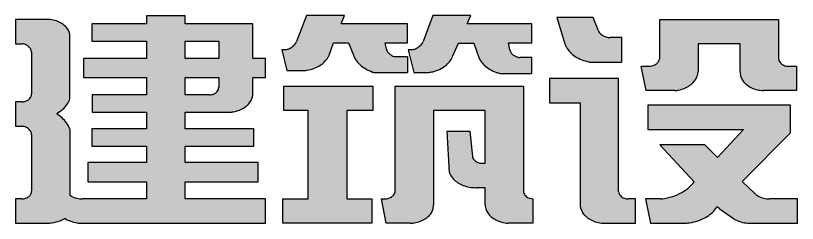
# Model space of a CAD drawing. Extents: x -55118 to 386282, y -631686 to -470886.
# Drawn here: x 66329 to 67565, y -579360 to -579032 of the extents above; entities that cross this region are included whole.
import ezdxf

# ---------------------------------------------------------------- set-up
doc = ezdxf.new("R2010")
doc.units = 0
doc.header["$LTSCALE"] = 1000
doc.header["$MEASUREMENT"] = 0
doc.layers.get('0').update_dxf_attribs({"linetype": 'CONTINUOUS'})
doc.layers.add('WALL', color=6, linetype='CONTINUOUS')
doc.layers.add('图框', color=4, linetype='CONTINUOUS')

# ---------------------------------------------------------------- blocks, each defined once
blk = doc.blocks.new('A1')
h = blk.add_hatch(color=0)
h.dxf.hatch_style = 1
edge = h.paths.add_edge_path()
edge.add_line((499907.9, 391799.8), (499804.7, 391799.8))
edge.add_line((499804.7, 391799.8), (499804.7, 391812.9))
edge.add_line((499804.7, 391812.9), (499746.3, 391812.9))
edge.add_line((499746.3, 391812.9), (499746.3, 391799.8))
edge.add_line((499746.3, 391799.8), (499663.1, 391799.8))
edge.add_line((499663.1, 391799.8), (499663.1, 391771.4))
edge.add_line((499663.1, 391771.4), (499746.3, 391771.4))
edge.add_line((499746.3, 391771.4), (499746.3, 391743.2))
edge.add_line((499746.3, 391743.2), (499650.3, 391743.2))
edge.add_line((499650.3, 391743.2), (499650.3, 391712))
edge.add_line((499650.3, 391712), (499746.3, 391712))
edge.add_line((499746.3, 391712), (499746.3, 391683.8))
edge.add_line((499746.3, 391683.8), (499663.3, 391683.8))
edge.add_line((499663.3, 391683.8), (499663.3, 391655.4))
edge.add_line((499663.3, 391655.4), (499746.3, 391655.4))
edge.add_line((499746.3, 391655.4), (499746.3, 391628.7))
edge.add_line((499746.3, 391628.7), (499663.1, 391628.7))
edge.add_line((499663.1, 391628.7), (499663.1, 391600.1))
edge.add_line((499663.1, 391600.1), (499746.3, 391600.1))
edge.add_line((499746.3, 391600.1), (499746.3, 391573.5))
edge.add_line((499746.3, 391573.5), (499656.7, 391573.5))
edge.add_line((499656.7, 391573.5), (499656.7, 391542.2))
edge.add_line((499656.7, 391542.2), (499746.3, 391542.2))
edge.add_line((499746.3, 391542.2), (499746.3, 391514.1))
edge.add_line((499746.3, 391514.1), (499648.9, 391514.1))
edge.add_spline(control_points=[(499648.9, 391514.1), (499647.5, 391514.1), (499646.2, 391514.2), (499641.7, 391514.7), (499638.7, 391515.4), (499634.4, 391517.1), (499633, 391517.8), (499631.7, 391518.5)], knot_values=[0.951371, 0.951371, 0.951371, 0.951371, 1.090703, 1.090703, 1.408925, 1.408925, 1.574417, 1.574417, 1.574417, 1.574417], degree=3, periodic=0)
edge.add_line((499631.7, 391518.5), (499629.7, 391519.8))
edge.add_line((499629.7, 391519.8), (499629.7, 391627.7))
edge.add_spline(control_points=[(499629.7, 391627.7), (499629, 391629.7), (499628.2, 391631.7), (499625.7, 391636.7), (499623.6, 391639.8), (499619, 391645.1), (499616.4, 391647.5), (499613.6, 391649.7)], knot_values=[3.391104, 3.391104, 3.391104, 3.391104, 3.526235, 3.526235, 3.74708, 3.74708, 3.945294, 3.945294, 3.945294, 3.945294], degree=3, periodic=0)
edge.add_line((499613.6, 391649.7), (499609.5, 391653))
edge.add_line((499609.5, 391653), (499613.7, 391656.1))
edge.add_spline(control_points=[(499613.7, 391656.1), (499615.6, 391657.4), (499617.3, 391658.9), (499621.4, 391662.9), (499623.6, 391665.6), (499627.2, 391671.3), (499628.6, 391674.2), (499629.5, 391677.4), (499629.6, 391677.6), (499629.6, 391677.7)], knot_values=[2.311832, 2.311832, 2.311832, 2.311832, 2.450793, 2.450793, 2.675986, 2.675986, 2.901179, 2.901179, 2.912092, 2.912092, 2.912092, 2.912092], degree=3, periodic=0)
edge.add_line((499629.6, 391677.7), (499629.6, 391776))
edge.add_spline(control_points=[(499629.6, 391776), (499629.6, 391778.2), (499629.5, 391779.9), (499629.3, 391783.6), (499628.8, 391786), (499626.8, 391790.6), (499625.3, 391792.8), (499621.7, 391796.9), (499619.6, 391798.7), (499614.6, 391802), (499611.9, 391803.3), (499606, 391805.4), (499602.8, 391806.2), (499597.8, 391806.8), (499596, 391806.9), (499594.2, 391806.9)], knot_values=[-0.099464, -0.099464, -0.099464, -0.099464, 0.07948, 0.07948, 0.34792, 0.34792, 0.61636, 0.61636, 0.884801, 0.884801, 1.153241, 1.153241, 1.421681, 1.421681, 1.570955, 1.570955, 1.570955, 1.570955], degree=3, periodic=0)
edge.add_line((499594.2, 391806.9), (499547, 391806.9))
edge.add_line((499547, 391806.9), (499547, 391767.2))
edge.add_line((499547, 391767.2), (499557.3, 391767.2))
edge.add_spline(control_points=[(499557.3, 391767.2), (499559.8, 391766.8), (499561.5, 391766.1), (499564.3, 391764.5), (499565.6, 391763.4), (499568.1, 391761), (499569.1, 391759.7), (499570.4, 391757.3), (499570.8, 391756.4), (499571.3, 391754.2)], knot_values=[3.386552, 3.386552, 3.386552, 3.386552, 3.627015, 3.627015, 3.904526, 3.904526, 4.182037, 4.182037, 4.349186, 4.349186, 4.349186, 4.349186], degree=3, periodic=0)
edge.add_line((499571.3, 391754.2), (499571.3, 391684.6))
edge.add_spline(control_points=[(499571.3, 391685.3), (499571.3, 391685.2), (499571.3, 391685), (499571.2, 391683.7), (499571, 391682.6), (499570.2, 391680.3), (499569.5, 391679.1), (499567.9, 391677), (499566.8, 391676), (499564.1, 391674.2), (499562.4, 391673.4), (499559.6, 391672.8), (499558.6, 391672.6), (499557.4, 391672.6)], knot_values=[-1.4875, -1.4875, -1.4875, -1.4875, -1.436354, -1.436354, -1.196219, -1.196219, -0.898229, -0.898229, -0.60024, -0.60024, -0.187336, -0.187336, 0.019116, 0.019116, 0.019116, 0.019116], degree=3, periodic=0)
edge.add_line((499557.4, 391672.6), (499546.9, 391672.6))
edge.add_line((499546.9, 391672.6), (499546.9, 391632.7))
edge.add_line((499546.9, 391632.7), (499557.2, 391632.7))
edge.add_spline(control_points=[(499557.2, 391632.7), (499559.5, 391632.3), (499561, 391631.8), (499563.7, 391630.6), (499564.9, 391629.8), (499567, 391628.1), (499568, 391627.1), (499569.6, 391624.9), (499570.2, 391623.7), (499571, 391621.6), (499571.2, 391620.8), (499571.3, 391619.4)], knot_values=[0.098321, 0.098321, 0.098321, 0.098321, 0.387888, 0.387888, 0.647728, 0.647728, 0.907568, 0.907568, 1.167408, 1.167408, 1.336231, 1.336231, 1.336231, 1.336231], degree=3, periodic=0)
edge.add_line((499571.3, 391619.4), (499571.3, 391526.7))
edge.add_spline(control_points=[(499571.3, 391526.7), (499571.2, 391525.3), (499571, 391524), (499569.9, 391521.4), (499569.1, 391520.2), (499567.2, 391518.1), (499566.1, 391517.1), (499563.1, 391515.4), (499561.3, 391514.8), (499558.4, 391514.3), (499557.5, 391514.2), (499556.4, 391514.2)], knot_values=[1.586368, 1.586368, 1.586368, 1.586368, 1.872585, 1.872585, 2.185501, 2.185501, 2.498416, 2.498416, 2.9093, 2.9093, 3.114742, 3.114742, 3.114742, 3.114742], degree=3, periodic=0)
edge.add_line((499556.4, 391514.2), (499547, 391514.2))
edge.add_line((499547, 391514.2), (499547, 391474.4))
edge.add_line((499547, 391474.4), (499594.9, 391474.4))
edge.add_spline(control_points=[(499594.9, 391474.4), (499597.3, 391474.5), (499599.8, 391474.8), (499606.4, 391476), (499610.5, 391477.1), (499616.3, 391479.4), (499618.2, 391480.2), (499619.9, 391481.1)], knot_values=[1.6576, 1.6576, 1.6576, 1.6576, 1.78893, 1.78893, 2.017153, 2.017153, 2.129372, 2.129372, 2.129372, 2.129372], degree=3, periodic=0)
edge.add_line((499619.9, 391481.1), (499621.7, 391482))
edge.add_line((499621.7, 391482), (499623.6, 391481))
edge.add_spline(control_points=[(499623.6, 391481), (499625.5, 391480), (499627.5, 391479), (499633.1, 391476.8), (499636.8, 391475.8), (499642.4, 391474.8), (499644.3, 391474.5), (499646.2, 391474.4)], knot_values=[0.97232, 0.97232, 0.97232, 0.97232, 1.112941, 1.112941, 1.348801, 1.348801, 1.463491, 1.463491, 1.463491, 1.463491], degree=3, periodic=0)
edge.add_line((499646.2, 391474.4), (499927, 391474.4))
edge.add_line((499927, 391474.4), (499927, 391514.1))
edge.add_line((499927, 391514.1), (499804.7, 391514.1))
edge.add_line((499804.7, 391514.1), (499804.7, 391542.2))
edge.add_line((499804.7, 391542.2), (499916, 391542.2))
edge.add_line((499916, 391542.2), (499916, 391573.5))
edge.add_line((499916, 391573.5), (499804.7, 391573.5))
edge.add_line((499804.7, 391573.5), (499804.7, 391600.1))
edge.add_line((499804.7, 391600.1), (499909.6, 391600.1))
edge.add_line((499909.6, 391600.1), (499909.6, 391628.7))
edge.add_line((499909.6, 391628.7), (499804.7, 391628.7))
edge.add_line((499804.7, 391628.7), (499804.7, 391655.4))
edge.add_line((499804.7, 391655.4), (499872.8, 391655.4))
edge.add_spline(control_points=[(499872.8, 391655.4), (499874.6, 391655.6), (499876.5, 391655.8), (499881.5, 391656.8), (499884.6, 391657.8), (499890.3, 391660.3), (499893, 391661.8), (499897.8, 391665.2), (499899.8, 391667.2), (499903.4, 391671.3), (499904.8, 391673.6), (499906.9, 391678.2), (499907.6, 391680.6), (499908, 391684.1), (499908.1, 391685.2), (499908.1, 391686.3)], knot_values=[-1.462334, -1.462334, -1.462334, -1.462334, -1.321738, -1.321738, -1.078276, -1.078276, -0.834814, -0.834814, -0.591353, -0.591353, -0.347891, -0.347891, -0.104429, -0.104429, 0.00471, 0.00471, 0.00471, 0.00471], degree=3, periodic=0)
edge.add_line((499908.1, 391686.3), (499908.1, 391712))
edge.add_line((499908.1, 391712), (499927.1, 391712))
edge.add_line((499927.1, 391712), (499927.1, 391743.2))
edge.add_line((499927.1, 391743.2), (499907.9, 391743.2))
edge.add_line((499907.9, 391743.2), (499907.9, 391799.8))
h.paths.add_polyline_path([(499804.7, 391771.4), (499856, 391771.4), (499856, 391743.2), (499804.7, 391743.2)], flags=16)
edge = h.paths.add_edge_path(flags=16)
edge.add_line((499804.7, 391712), (499856, 391712))
edge.add_line((499856, 391712), (499856, 391696.4))
edge.add_spline(control_points=[(499856, 391696.4), (499856, 391695.1), (499855.8, 391693.9), (499854.9, 391691.5), (499854.2, 391690.3), (499852.5, 391688.2), (499851.5, 391687.3), (499848.8, 391685.4), (499847, 391684.7), (499844.2, 391684), (499843.3, 391683.9), (499842, 391683.8)], knot_values=[1.651, 1.651, 1.651, 1.651, 1.918465, 1.918465, 2.217067, 2.217067, 2.515668, 2.515668, 2.928565, 2.928565, 3.135013, 3.135013, 3.135013, 3.135013], degree=3, periodic=0)
edge.add_line((499842, 391683.8), (499804.7, 391683.8))
edge.add_line((499804.7, 391683.8), (499804.7, 391712))
at = {"layer": 'WALL', "color": 0}
for p, q in [((499594.2, 391806.9), (499547, 391806.9)), ((499547, 391806.9), (499547, 391767.2)), ((499804.7, 391812.9), (499746.3, 391812.9)), ((499746.3, 391812.9), (499746.3, 391799.8)), ((499804.7, 391799.8), (499804.7, 391812.9)), ((499746.3, 391799.8), (499663.1, 391799.8)), ((499663.1, 391799.8), (499663.1, 391771.4)), ((499907.9, 391799.8), (499804.7, 391799.8)), ((499907.9, 391743.2), (499907.9, 391799.8)), ((499629.6, 391677.7), (499629.6, 391776)), ((499663.1, 391771.4), (499746.3, 391771.4)), ((499746.3, 391771.4), (499746.3, 391743.2)), ((499804.7, 391771.4), (499856, 391771.4)), ((499804.7, 391743.2), (499804.7, 391771.4)), ((499856, 391771.4), (499856, 391743.2)), ((499547, 391767.2), (499557.3, 391767.2)), ((499571.3, 391754.2), (499571.3, 391685.3)), ((499746.3, 391743.2), (499650.3, 391743.2)), ((499650.3, 391743.2), (499650.3, 391712)), ((499856, 391743.2), (499804.7, 391743.2)), ((499927.1, 391743.2), (499907.9, 391743.2)), ((499927.1, 391712), (499927.1, 391743.2)), ((499650.3, 391712), (499746.3, 391712)), ((499746.3, 391712), (499746.3, 391683.8)), ((499804.7, 391683.8), (499804.7, 391712)), ((499804.7, 391712), (499856, 391712)), ((499856, 391712), (499856, 391696.4)), ((499908.1, 391686.3), (499908.1, 391712)), ((499908.1, 391712), (499927.1, 391712)), ((499746.3, 391683.8), (499663.3, 391683.8)), ((499663.3, 391683.8), (499663.3, 391655.4)), ((499842, 391683.8), (499804.7, 391683.8)), ((499557.4, 391672.6), (499546.9, 391672.6)), ((499546.9, 391672.6), (499546.9, 391632.7)), ((499613.7, 391656.1), (499609.5, 391653)), ((499613.6, 391649.7), (499609.5, 391653)), ((499663.3, 391655.4), (499746.3, 391655.4)), ((499746.3, 391655.4), (499746.3, 391628.7)), ((499804.7, 391628.7), (499804.7, 391655.4)), ((499804.7, 391655.4), (499872.8, 391655.4)), ((499546.9, 391632.7), (499557.2, 391632.7)), ((499629.7, 391519.8), (499629.7, 391627.7)), ((499746.3, 391628.7), (499663.1, 391628.7)), ((499663.1, 391628.7), (499663.1, 391600.1)), ((499909.6, 391628.7), (499804.7, 391628.7)), ((499909.6, 391600.1), (499909.6, 391628.7)), ((499571.3, 391619.4), (499571.3, 391526.7)), ((499663.1, 391600.1), (499746.3, 391600.1)), ((499746.3, 391600.1), (499746.3, 391573.5)), ((499804.7, 391573.5), (499804.7, 391600.1)), ((499804.7, 391600.1), (499909.6, 391600.1)), ((499746.3, 391573.5), (499656.7, 391573.5)), ((499656.7, 391573.5), (499656.7, 391542.2)), ((499916, 391573.5), (499804.7, 391573.5)), ((499916, 391542.2), (499916, 391573.5)), ((499656.7, 391542.2), (499746.3, 391542.2)), ((499746.3, 391542.2), (499746.3, 391514.1)), ((499804.7, 391514.1), (499804.7, 391542.2)), ((499804.7, 391542.2), (499916, 391542.2)), ((499631.7, 391518.5), (499629.7, 391519.8)), ((499556.4, 391514.2), (499547, 391514.2)), ((499547, 391514.2), (499547, 391474.4)), ((499746.3, 391514.1), (499648.9, 391514.1)), ((499927, 391514.1), (499804.7, 391514.1)), ((499927, 391474.4), (499927, 391514.1)), ((499547, 391474.4), (499594.9, 391474.4)), ((499619.9, 391481.1), (499621.7, 391482)), ((499623.6, 391481), (499621.7, 391482)), ((499646.2, 391474.4), (499927, 391474.4))]:
    blk.add_line(p, q, dxfattribs=at)
for points, knots in [([(499629.6, 391776), (499629.6, 391778.2), (499629.5, 391779.9), (499629.3, 391783.6), (499628.8, 391786), (499626.8, 391790.6), (499625.3, 391792.8), (499621.7, 391796.9), (499619.6, 391798.7), (499614.6, 391802), (499611.9, 391803.3), (499606, 391805.4), (499602.8, 391806.2), (499597.8, 391806.8), (499596, 391806.9), (499594.2, 391806.9)], [-0.099464, -0.099464, -0.099464, -0.099464, 0.07948, 0.07948, 0.34792, 0.34792, 0.61636, 0.61636, 0.884801, 0.884801, 1.153241, 1.153241, 1.421681, 1.421681, 1.570955, 1.570955, 1.570955, 1.570955]), ([(499571.3, 391754.2), (499570.8, 391756.4), (499570.4, 391757.3), (499569.1, 391759.7), (499568.1, 391761), (499565.6, 391763.4), (499564.3, 391764.5), (499561.5, 391766.1), (499559.8, 391766.8), (499557.3, 391767.2)], [3.3865517, 3.3865517, 3.3865517, 3.3865517, 3.5537011, 3.5537011, 3.831212, 3.831212, 4.1087229, 4.1087229, 4.3491863, 4.3491863, 4.3491863, 4.3491863]), ([(499842, 391683.8), (499843.3, 391683.9), (499844.2, 391684), (499847, 391684.7), (499848.8, 391685.4), (499851.5, 391687.3), (499852.5, 391688.2), (499854.2, 391690.3), (499854.9, 391691.5), (499855.8, 391693.9), (499856, 391695.1), (499856, 391696.4)], [1.651, 1.651, 1.651, 1.651, 1.857448, 1.857448, 2.270345, 2.270345, 2.568947, 2.568947, 2.867548, 2.867548, 3.135013, 3.135013, 3.135013, 3.135013]), ([(499872.8, 391655.4), (499874.6, 391655.6), (499876.5, 391655.8), (499881.5, 391656.8), (499884.6, 391657.8), (499890.3, 391660.3), (499893, 391661.8), (499897.8, 391665.2), (499899.8, 391667.2), (499903.4, 391671.3), (499904.8, 391673.6), (499906.9, 391678.2), (499907.6, 391680.6), (499908, 391684.1), (499908.1, 391685.2), (499908.1, 391686.3)], [-1.462334, -1.462334, -1.462334, -1.462334, -1.321738, -1.321738, -1.078276, -1.078276, -0.834814, -0.834814, -0.591353, -0.591353, -0.347891, -0.347891, -0.104429, -0.104429, 0.00471, 0.00471, 0.00471, 0.00471]), ([(499557.4, 391672.6), (499558.6, 391672.6), (499559.6, 391672.8), (499562.4, 391673.4), (499564.1, 391674.2), (499566.8, 391676), (499567.9, 391677), (499569.5, 391679.1), (499570.2, 391680.3), (499571, 391682.6), (499571.2, 391683.7), (499571.3, 391685), (499571.3, 391685.2), (499571.3, 391685.3)], [-1.4875, -1.4875, -1.4875, -1.4875, -1.281048, -1.281048, -0.868144, -0.868144, -0.570155, -0.570155, -0.272165, -0.272165, -0.032031, -0.032031, 0.019116, 0.019116, 0.019116, 0.019116]), ([(499613.7, 391656.1), (499615.6, 391657.4), (499617.3, 391658.9), (499621.4, 391662.9), (499623.6, 391665.6), (499627.2, 391671.3), (499628.6, 391674.2), (499629.5, 391677.4), (499629.6, 391677.6), (499629.6, 391677.7)], [2.3118325, 2.3118325, 2.3118325, 2.3118325, 2.450793, 2.450793, 2.6759858, 2.6759858, 2.9011785, 2.9011785, 2.9120922, 2.9120922, 2.9120922, 2.9120922]), ([(499629.7, 391627.7), (499629, 391629.7), (499628.2, 391631.7), (499625.7, 391636.7), (499623.6, 391639.8), (499619, 391645.1), (499616.4, 391647.5), (499613.6, 391649.7)], [3.391104, 3.391104, 3.391104, 3.391104, 3.526235, 3.526235, 3.7470799, 3.7470799, 3.9452936, 3.9452936, 3.9452936, 3.9452936]), ([(499571.3, 391619.4), (499571.2, 391620.8), (499571, 391621.6), (499570.2, 391623.7), (499569.6, 391624.9), (499568, 391627.1), (499567, 391628.1), (499564.9, 391629.8), (499563.7, 391630.6), (499561, 391631.8), (499559.5, 391632.3), (499557.2, 391632.7)], [0.098321, 0.098321, 0.098321, 0.098321, 0.267144, 0.267144, 0.526983, 0.526983, 0.786823, 0.786823, 1.046663, 1.046663, 1.336231, 1.336231, 1.336231, 1.336231]), ([(499556.4, 391514.2), (499557.5, 391514.2), (499558.4, 391514.3), (499561.3, 391514.8), (499563.1, 391515.4), (499566.1, 391517.1), (499567.2, 391518.1), (499569.1, 391520.2), (499569.9, 391521.4), (499571, 391524), (499571.2, 391525.3), (499571.3, 391526.7)], [1.586368, 1.586368, 1.586368, 1.586368, 1.79181, 1.79181, 2.202694, 2.202694, 2.51561, 2.51561, 2.828525, 2.828525, 3.114742, 3.114742, 3.114742, 3.114742]), ([(499631.7, 391518.5), (499633, 391517.8), (499634.4, 391517.1), (499638.7, 391515.4), (499641.7, 391514.7), (499646.2, 391514.2), (499647.5, 391514.1), (499648.9, 391514.1)], [0.9513715, 0.9513715, 0.9513715, 0.9513715, 1.1168633, 1.1168633, 1.4350849, 1.4350849, 1.5744167, 1.5744167, 1.5744167, 1.5744167]), ([(499594.9, 391474.4), (499597.3, 391474.5), (499599.8, 391474.8), (499606.4, 391476), (499610.5, 391477.1), (499616.3, 391479.4), (499618.2, 391480.2), (499619.9, 391481.1)], [1.6575999, 1.6575999, 1.6575999, 1.6575999, 1.7889303, 1.7889303, 2.0171527, 2.0171527, 2.1293723, 2.1293723, 2.1293723, 2.1293723]), ([(499623.6, 391481), (499625.5, 391480), (499627.5, 391479), (499633.1, 391476.8), (499636.8, 391475.8), (499642.4, 391474.8), (499644.3, 391474.5), (499646.2, 391474.4)], [0.9723197, 0.9723197, 0.9723197, 0.9723197, 1.1129409, 1.1129409, 1.3488005, 1.3488005, 1.4634912, 1.4634912, 1.4634912, 1.4634912])]:
    blk.add_open_spline(points, degree=3, knots=knots, dxfattribs=at)
blk = doc.blocks.new('A4')
h = blk.add_hatch(color=0)
h.dxf.hatch_style = 1
edge = h.paths.add_edge_path()
edge.add_line((500502.2, 391777.2), (500484.5, 391777.2))
edge.add_spline(control_points=[(500484.5, 391777.2), (500482.2, 391777.4), (500480.3, 391777.8), (500476.5, 391779), (500474.7, 391779.9), (500471.3, 391782.2), (500469.8, 391783.6), (500467.9, 391786), (500467.3, 391786.9), (500466.6, 391788.3)], knot_values=[0.394941, 0.394941, 0.394941, 0.394941, 0.676796, 0.676796, 0.982391, 0.982391, 1.287985, 1.287985, 1.457203, 1.457203, 1.457203, 1.457203], degree=3, periodic=0)
edge.add_line((500466.6, 391788.3), (500458.8, 391810.1))
edge.add_line((500458.8, 391810.1), (500403.6, 391810.1))
edge.add_line((500403.6, 391810.1), (500415.5, 391767.3))
edge.add_spline(control_points=[(500415.5, 391767.3), (500416.1, 391765.4), (500416.9, 391763.4), (500419.4, 391758.7), (500421.3, 391756), (500425.9, 391750.9), (500428.6, 391748.6), (500434.5, 391744.4), (500437.8, 391742.6), (500444.8, 391739.6), (500448.6, 391738.4), (500452.6, 391737.5), (500452.8, 391737.5), (500453, 391737.4)], knot_values=[0.250217, 0.250217, 0.250217, 0.250217, 0.400893, 0.400893, 0.626647, 0.626647, 0.852401, 0.852401, 1.078155, 1.078155, 1.303909, 1.303909, 1.314573, 1.314573, 1.314573, 1.314573], degree=3, periodic=0)
edge.add_line((500453, 391737.4), (500502.2, 391737.4))
edge.add_line((500502.2, 391737.4), (500502.2, 391777.2))
edge = h.paths.add_edge_path()
edge.add_line((500497.4, 391710.7), (500392.4, 391710.7))
edge.add_line((500392.4, 391710.7), (500392.4, 391671))
edge.add_line((500392.4, 391671), (500439, 391671))
edge.add_line((500439, 391671), (500439, 391505))
edge.add_spline(control_points=[(500439, 391505), (500439, 391503.2), (500439.1, 391501.5), (500440, 391497.4), (500440.9, 391495.1), (500443.3, 391490.5), (500444.9, 391488.4), (500448.8, 391484.4), (500451.1, 391482.5), (500456.1, 391479.4), (500458.9, 391478), (500464.9, 391475.9), (500468, 391475.2), (500472.3, 391474.6), (500473.3, 391474.5), (500474.2, 391474.4)], knot_values=[3.133189, 3.133189, 3.133189, 3.133189, 3.307114, 3.307114, 3.554268, 3.554268, 3.801423, 3.801423, 4.048577, 4.048577, 4.295731, 4.295731, 4.542885, 4.542885, 4.61825, 4.61825, 4.61825, 4.61825], degree=3, periodic=0)
edge.add_line((500474.2, 391474.4), (500522.9, 391474.4))
edge.add_line((500522.9, 391474.4), (500522.9, 391514.2))
edge.add_line((500522.9, 391514.2), (500511.9, 391514.2))
edge.add_spline(control_points=[(500511.9, 391514.2), (500509.8, 391514.3), (500508, 391514.7), (500505.1, 391515.8), (500503.9, 391516.5), (500501.8, 391517.9), (500500.9, 391518.8), (500499.3, 391520.8), (500498.6, 391521.9), (500497.9, 391523.8), (500497.6, 391524.6), (500497.4, 391526.1)], knot_values=[0.137449, 0.137449, 0.137449, 0.137449, 0.510359, 0.510359, 0.777646, 0.777646, 1.044934, 1.044934, 1.312222, 1.312222, 1.484048, 1.484048, 1.484048, 1.484048], degree=3, periodic=0)
edge.add_line((500497.4, 391526.1), (500497.4, 391710.7))
edge = h.paths.add_edge_path()
edge.add_spline(control_points=[(500583.1, 391690.8), (500585, 391691), (500586.9, 391691.3), (500592, 391692.4), (500595.1, 391693.5), (500600.9, 391696.1), (500603.5, 391697.7), (500608.3, 391701.3), (500610.4, 391703.3), (500613.8, 391707.6), (500615.2, 391709.9), (500617.3, 391714.7), (500617.9, 391717.2), (500618.3, 391720.4), (500618.3, 391721.3), (500618.3, 391722.1)], knot_values=[-1.435016, -1.435016, -1.435016, -1.435016, -1.296164, -1.296164, -1.054417, -1.054417, -0.812669, -0.812669, -0.570922, -0.570922, -0.329174, -0.329174, -0.087427, -0.087427, -0.008817, -0.008817, -0.008817, -0.008817], degree=3, periodic=0)
edge.add_line((500618.3, 391722.1), (500618.3, 391767.2))
edge.add_line((500618.3, 391767.2), (500682.3, 391767.2))
edge.add_line((500682.3, 391767.2), (500682.3, 391721.5))
edge.add_spline(control_points=[(500682.3, 391721.5), (500682.3, 391719.6), (500682.4, 391718), (500683.1, 391714), (500683.8, 391711.6), (500686.1, 391707.2), (500687.6, 391705), (500691.3, 391701.1), (500693.4, 391699.2), (500698.3, 391696.1), (500701, 391694.7), (500706.8, 391692.5), (500709.8, 391691.7), (500714.6, 391691), (500716.2, 391690.9), (500717.9, 391690.8)], knot_values=[-0.037851, -0.037851, -0.037851, -0.037851, 0.137966, 0.137966, 0.387157, 0.387157, 0.636348, 0.636348, 0.885539, 0.885539, 1.13473, 1.13473, 1.383921, 1.383921, 1.510622, 1.510622, 1.510622, 1.510622], degree=3, periodic=0)
edge.add_line((500717.9, 391690.8), (500767.9, 391690.8))
edge.add_line((500767.9, 391690.8), (500767.9, 391730.5))
edge.add_line((500767.9, 391730.5), (500754.9, 391730.5))
edge.add_spline(control_points=[(500754.9, 391730.5), (500753.1, 391730.7), (500751.8, 391731), (500749.3, 391731.8), (500748.2, 391732.4), (500746.1, 391733.7), (500745.2, 391734.4), (500743.5, 391736.2), (500742.8, 391737.1), (500741.6, 391739.2), (500741.2, 391740.4), (500740.8, 391742.4), (500740.7, 391743.2), (500740.7, 391744)], knot_values=[3.129563, 3.129563, 3.129563, 3.129563, 3.406533, 3.406533, 3.656908, 3.656908, 3.907283, 3.907283, 4.157658, 4.157658, 4.408033, 4.408033, 4.578286, 4.578286, 4.578286, 4.578286], degree=3, periodic=0)
edge.add_line((500740.7, 391744), (500740.7, 391806.9))
edge.add_line((500740.7, 391806.9), (500559.9, 391806.9))
edge.add_line((500559.9, 391806.9), (500559.9, 391743.4))
edge.add_spline(control_points=[(500559.9, 391743.4), (500559.5, 391741.1), (500559, 391740), (500557.5, 391737.3), (500556.3, 391735.9), (500553.5, 391733.5), (500552, 391732.5), (500549.2, 391731.3), (500548.2, 391730.9), (500546, 391730.5)], knot_values=[-1.252424, -1.252424, -1.252424, -1.252424, -1.030759, -1.030759, -0.713538, -0.713538, -0.396316, -0.396316, -0.206128, -0.206128, -0.206128, -0.206128], degree=3, periodic=0)
edge.add_line((500546, 391730.5), (500532, 391730.5))
edge.add_line((500532, 391730.5), (500539.3, 391690.8))
edge.add_line((500539.3, 391690.8), (500583.1, 391690.8))
edge = h.paths.add_edge_path()
edge.add_line((500758.7, 391666.9), (500542, 391666.9))
edge.add_line((500542, 391666.9), (500542, 391627.2))
edge.add_line((500542, 391627.2), (500687.6, 391627.2))
edge.add_line((500687.6, 391627.2), (500647.9, 391581.9))
edge.add_line((500647.9, 391581.9), (500628.5, 391602.2))
edge.add_line((500628.5, 391602.2), (500559.9, 391602.2))
edge.add_line((500559.9, 391602.2), (500612.5, 391541.9))
edge.add_line((500612.5, 391541.9), (500610.3, 391539.4))
edge.add_spline(control_points=[(500610.3, 391539.4), (500607.3, 391535.6), (500603.8, 391532.1), (500595.8, 391526), (500591.4, 391523.3), (500581.9, 391518.8), (500576.8, 391517.1), (500568.7, 391515.1), (500565.7, 391514.6), (500562.2, 391514.2)], knot_values=[-1.409226, -1.409226, -1.409226, -1.409226, -1.173081, -1.173081, -0.935772, -0.935772, -0.698463, -0.698463, -0.567547, -0.567547, -0.567547, -0.567547], degree=3, periodic=0)
edge.add_line((500562.2, 391514.2), (500538.4, 391514.2))
edge.add_line((500538.4, 391514.2), (500545.7, 391474.4))
edge.add_line((500545.7, 391474.4), (500597.6, 391474.4))
edge.add_spline(control_points=[(500597.6, 391474.4), (500600.2, 391474.6), (500602.8, 391474.8), (500609.7, 391475.9), (500614, 391477), (500622.1, 391480), (500626, 391481.8), (500633.1, 391486.1), (500636.3, 391488.5), (500641.3, 391493.3), (500643.2, 391495.5), (500644.9, 391497.9)], knot_values=[-1.506139, -1.506139, -1.506139, -1.506139, -1.375629, -1.375629, -1.149297, -1.149297, -0.922964, -0.922964, -0.696632, -0.696632, -0.520968, -0.520968, -0.520968, -0.520968], degree=3, periodic=0)
edge.add_line((500644.9, 391497.9), (500647.5, 391501.1))
edge.add_line((500647.5, 391501.1), (500650.6, 391498.7))
edge.add_line((500650.6, 391498.7), (500671.9, 391482.2))
edge.add_spline(control_points=[(500671.9, 391482.2), (500673.4, 391481.2), (500675, 391480.3), (500679.6, 391478), (500682.7, 391476.8), (500689.3, 391475.1), (500692.7, 391474.6), (500696.1, 391474.4), (500696.1, 391474.4), (500696.2, 391474.4)], knot_values=[0.873676, 0.873676, 0.873676, 0.873676, 1.017318, 1.017318, 1.259034, 1.259034, 1.50075, 1.50075, 1.502459, 1.502459, 1.502459, 1.502459], degree=3, periodic=0)
edge.add_line((500696.2, 391474.4), (500769.4, 391474.4))
edge.add_line((500769.4, 391474.4), (500769.4, 391514.1))
edge.add_line((500769.4, 391514.1), (500727.2, 391514.1))
edge.add_spline(control_points=[(500727.2, 391514.1), (500724, 391514.2), (500720.9, 391514.7), (500714.9, 391516.3), (500712, 391517.6), (500708.1, 391520), (500706.8, 391520.9), (500705.3, 391522.2)], knot_values=[0.763733, 0.763733, 0.763733, 0.763733, 1.065073, 1.065073, 1.375122, 1.375122, 1.537147, 1.537147, 1.537147, 1.537147], degree=3, periodic=0)
edge.add_line((500705.3, 391522.2), (500685.6, 391542.5))
edge.add_line((500685.6, 391542.5), (500758.7, 391621.9))
edge.add_line((500758.7, 391621.9), (500758.7, 391666.9))
at = {"layer": 'WALL', "color": 0}
for p, q in [((500458.8, 391810.1), (500403.6, 391810.1)), ((500403.6, 391810.1), (500415.5, 391767.3)), ((500466.6, 391788.3), (500458.8, 391810.1)), ((500559.9, 391743.4), (500559.9, 391806.9)), ((500559.9, 391806.9), (500740.7, 391806.9)), ((500740.7, 391806.9), (500740.7, 391744)), ((500502.2, 391777.2), (500484.5, 391777.2)), ((500502.2, 391737.4), (500502.2, 391777.2)), ((500682.3, 391767.2), (500618.3, 391767.2)), ((500618.3, 391767.2), (500618.3, 391722.1)), ((500682.3, 391721.5), (500682.3, 391767.2)), ((500453, 391737.4), (500502.2, 391737.4)), ((500539.3, 391690.8), (500532, 391730.5)), ((500532, 391730.5), (500546, 391730.5)), ((500754.9, 391730.5), (500767.9, 391730.5)), ((500767.9, 391730.5), (500767.9, 391690.8)), ((500497.4, 391710.7), (500392.4, 391710.7)), ((500392.4, 391710.7), (500392.4, 391671)), ((500497.4, 391526.1), (500497.4, 391710.7)), ((500583.1, 391690.8), (500539.3, 391690.8)), ((500767.9, 391690.8), (500717.9, 391690.8)), ((500392.4, 391671), (500439, 391671)), ((500439, 391671), (500439, 391505)), ((500758.7, 391666.9), (500542, 391666.9)), ((500542, 391666.9), (500542, 391627.2)), ((500758.7, 391621.9), (500758.7, 391666.9)), ((500542, 391627.2), (500687.6, 391627.2)), ((500687.6, 391627.2), (500647.9, 391581.9)), ((500685.6, 391542.5), (500758.7, 391621.9)), ((500628.5, 391602.2), (500559.9, 391602.2)), ((500559.9, 391602.2), (500612.5, 391541.9)), ((500647.9, 391581.9), (500628.5, 391602.2)), ((500610.3, 391539.4), (500612.5, 391541.9)), ((500705.3, 391522.2), (500685.6, 391542.5)), ((500522.9, 391514.2), (500511.9, 391514.2)), ((500522.9, 391474.4), (500522.9, 391514.2)), ((500562.2, 391514.2), (500538.4, 391514.2)), ((500538.4, 391514.2), (500545.7, 391474.4)), ((500769.4, 391514.1), (500727.2, 391514.1)), ((500769.4, 391474.4), (500769.4, 391514.1)), ((500644.9, 391497.9), (500647.5, 391501.1)), ((500650.6, 391498.7), (500647.5, 391501.1)), ((500650.6, 391498.7), (500672, 391482.1)), ((500474.2, 391474.4), (500522.9, 391474.4)), ((500545.7, 391474.4), (500597.6, 391474.4)), ((500696.2, 391474.4), (500769.4, 391474.4))]:
    blk.add_line(p, q, dxfattribs=at)
for points, knots in [([(500466.6, 391788.3), (500467.3, 391786.9), (500467.9, 391786), (500469.8, 391783.6), (500471.3, 391782.2), (500474.7, 391779.9), (500476.5, 391779), (500480.3, 391777.8), (500482.2, 391777.4), (500484.5, 391777.2)], [0.394941, 0.394941, 0.394941, 0.394941, 0.564158, 0.564158, 0.869753, 0.869753, 1.175347, 1.175347, 1.457203, 1.457203, 1.457203, 1.457203]), ([(500415.5, 391767.3), (500416.1, 391765.4), (500416.9, 391763.4), (500419.4, 391758.7), (500421.3, 391756), (500425.9, 391750.9), (500428.6, 391748.6), (500434.5, 391744.4), (500437.8, 391742.6), (500444.8, 391739.6), (500448.6, 391738.4), (500452.6, 391737.5), (500452.8, 391737.5), (500453, 391737.4)], [0.250217, 0.250217, 0.250217, 0.250217, 0.400893, 0.400893, 0.626647, 0.626647, 0.852401, 0.852401, 1.078155, 1.078155, 1.303909, 1.303909, 1.314573, 1.314573, 1.314573, 1.314573]), ([(500546, 391730.5), (500548.2, 391730.9), (500549.2, 391731.3), (500552, 391732.5), (500553.5, 391733.5), (500556.3, 391735.9), (500557.5, 391737.3), (500559, 391740), (500559.5, 391741.1), (500559.9, 391743.4)], [-1.252424, -1.252424, -1.252424, -1.252424, -1.062236, -1.062236, -0.745014, -0.745014, -0.427792, -0.427792, -0.206128, -0.206128, -0.206128, -0.206128]), ([(500740.7, 391744), (500740.7, 391743.2), (500740.8, 391742.4), (500741.2, 391740.4), (500741.6, 391739.2), (500742.8, 391737.1), (500743.5, 391736.2), (500745.2, 391734.4), (500746.1, 391733.7), (500748.2, 391732.4), (500749.3, 391731.8), (500751.8, 391731), (500753.1, 391730.7), (500754.9, 391730.5)], [3.129563, 3.129563, 3.129563, 3.129563, 3.299816, 3.299816, 3.550191, 3.550191, 3.800566, 3.800566, 4.050941, 4.050941, 4.301316, 4.301316, 4.578286, 4.578286, 4.578286, 4.578286]), ([(500583.1, 391690.8), (500585, 391691), (500586.9, 391691.3), (500592, 391692.4), (500595.1, 391693.5), (500600.9, 391696.1), (500603.5, 391697.7), (500608.3, 391701.3), (500610.4, 391703.3), (500613.8, 391707.6), (500615.2, 391709.9), (500617.3, 391714.7), (500617.9, 391717.2), (500618.3, 391720.4), (500618.3, 391721.3), (500618.3, 391722.1)], [-1.435016, -1.435016, -1.435016, -1.435016, -1.296164, -1.296164, -1.054417, -1.054417, -0.812669, -0.812669, -0.570922, -0.570922, -0.329174, -0.329174, -0.087427, -0.087427, -0.008817, -0.008817, -0.008817, -0.008817]), ([(500682.3, 391721.5), (500682.3, 391719.6), (500682.4, 391718), (500683.1, 391714), (500683.8, 391711.6), (500686.1, 391707.2), (500687.6, 391705), (500691.3, 391701.1), (500693.4, 391699.2), (500698.3, 391696.1), (500701, 391694.7), (500706.8, 391692.5), (500709.8, 391691.7), (500714.6, 391691), (500716.2, 391690.9), (500717.9, 391690.8)], [-0.037851, -0.037851, -0.037851, -0.037851, 0.137966, 0.137966, 0.387157, 0.387157, 0.636348, 0.636348, 0.885539, 0.885539, 1.13473, 1.13473, 1.383921, 1.383921, 1.510622, 1.510622, 1.510622, 1.510622]), ([(500562.2, 391514.2), (500565.7, 391514.6), (500568.7, 391515.1), (500576.8, 391517.1), (500581.9, 391518.8), (500591.4, 391523.3), (500595.8, 391526), (500603.8, 391532.1), (500607.3, 391535.6), (500610.3, 391539.4)], [-1.4092258, -1.4092258, -1.4092258, -1.4092258, -1.2783104, -1.2783104, -1.0410011, -1.0410011, -0.8036919, -0.8036919, -0.5675473, -0.5675473, -0.5675473, -0.5675473]), ([(500497.4, 391526.1), (500497.6, 391524.6), (500497.9, 391523.8), (500498.6, 391521.9), (500499.3, 391520.8), (500500.9, 391518.8), (500501.8, 391517.9), (500503.9, 391516.5), (500505.1, 391515.8), (500508, 391514.7), (500509.8, 391514.3), (500511.9, 391514.2)], [0.137449, 0.137449, 0.137449, 0.137449, 0.309276, 0.309276, 0.576564, 0.576564, 0.843851, 0.843851, 1.111139, 1.111139, 1.484048, 1.484048, 1.484048, 1.484048]), ([(500705.3, 391522.2), (500706.8, 391520.9), (500708.1, 391520), (500712, 391517.6), (500714.9, 391516.3), (500720.9, 391514.7), (500724, 391514.2), (500727.2, 391514.1)], [0.7637332, 0.7637332, 0.7637332, 0.7637332, 0.9257587, 0.9257587, 1.2358071, 1.2358071, 1.5371473, 1.5371473, 1.5371473, 1.5371473]), ([(500439, 391505), (500439, 391503.2), (500439.1, 391501.5), (500440, 391497.4), (500440.9, 391495.1), (500443.3, 391490.5), (500444.9, 391488.4), (500448.8, 391484.4), (500451.1, 391482.5), (500456.1, 391479.4), (500458.9, 391478), (500464.9, 391475.9), (500468, 391475.2), (500472.3, 391474.6), (500473.3, 391474.5), (500474.2, 391474.4)], [3.133189, 3.133189, 3.133189, 3.133189, 3.307114, 3.307114, 3.554268, 3.554268, 3.801423, 3.801423, 4.048577, 4.048577, 4.295731, 4.295731, 4.542885, 4.542885, 4.61825, 4.61825, 4.61825, 4.61825]), ([(500597.6, 391474.4), (500600.2, 391474.6), (500602.8, 391474.8), (500609.7, 391475.9), (500614, 391477), (500622.1, 391480), (500626, 391481.8), (500633.1, 391486.1), (500636.3, 391488.5), (500641.3, 391493.3), (500643.2, 391495.5), (500644.9, 391497.9)], [-1.5061392, -1.5061392, -1.5061392, -1.5061392, -1.375629, -1.375629, -1.1492967, -1.1492967, -0.9229643, -0.9229643, -0.696632, -0.696632, -0.520968, -0.520968, -0.520968, -0.520968]), ([(500671.8, 391482.3), (500673.3, 391481.2), (500675, 391480.3), (500679.6, 391478), (500682.7, 391476.8), (500689.3, 391475.1), (500692.7, 391474.6), (500696.1, 391474.4), (500696.1, 391474.4), (500696.2, 391474.4)], [0.8703339, 0.8703339, 0.8703339, 0.8703339, 1.0173179, 1.0173179, 1.2590341, 1.2590341, 1.5007502, 1.5007502, 1.5024585, 1.5024585, 1.5024585, 1.5024585])]:
    blk.add_open_spline(points, degree=3, knots=knots, dxfattribs=at)
blk = doc.blocks.new('A3')
h = blk.add_hatch(color=0)
h.dxf.hatch_style = 1
edge = h.paths.add_edge_path()
edge.add_line((500350.7, 391799.8), (500252.4, 391799.8))
edge.add_line((500252.4, 391799.8), (500258, 391812.9))
edge.add_line((500258, 391812.9), (500200.4, 391812.9))
edge.add_line((500200.4, 391812.9), (500185.5, 391770.8))
edge.add_spline(control_points=[(500185.5, 391770.8), (500185.1, 391769.8), (500184.7, 391769), (500183.1, 391766.3), (500181.5, 391764.5), (500177.9, 391761.4), (500175.6, 391759.8), (500172.6, 391758.4), (500171, 391757.8), (500168.4, 391757.4)], knot_values=[1.913982, 1.913982, 1.913982, 1.913982, 2.020536, 2.020536, 2.32668, 2.32668, 2.632823, 2.632823, 2.805679, 2.805679, 2.805679, 2.805679], degree=3, periodic=0)
edge.add_line((500168.4, 391757.4), (500162.8, 391757.4))
edge.add_line((500162.8, 391757.4), (500171.3, 391720.2))
edge.add_line((500171.3, 391720.2), (500194.3, 391720.2))
edge.add_spline(control_points=[(500194.3, 391720.2), (500196.3, 391720.6), (500198.4, 391721), (500203.9, 391722.5), (500207.3, 391723.8), (500213.5, 391726.9), (500216.4, 391728.8), (500221.5, 391732.9), (500223.7, 391735.2), (500227.4, 391740.2), (500228.9, 391742.8), (500230.1, 391746), (500230.3, 391746.5), (500230.6, 391747.2)], knot_values=[1.764384, 1.764384, 1.764384, 1.764384, 1.897574, 1.897574, 2.132054, 2.132054, 2.366534, 2.366534, 2.601014, 2.601014, 2.835494, 2.835494, 2.879304, 2.879304, 2.879304, 2.879304], degree=3, periodic=0)
edge.add_line((500230.6, 391747.2), (500239.1, 391768.2))
edge.add_line((500239.1, 391768.2), (500262.6, 391768.2))
edge.add_line((500262.6, 391768.2), (500270.1, 391744.5))
edge.add_spline(control_points=[(500270.1, 391744.5), (500270.9, 391742.7), (500271.8, 391740.9), (500274.5, 391736.4), (500276.6, 391733.9), (500281.4, 391729.2), (500284.1, 391727), (500290.2, 391723.3), (500293.5, 391721.7), (500298.6, 391719.8), (500300.2, 391719.3), (500301.9, 391718.8)], knot_values=[3.451972, 3.451972, 3.451972, 3.451972, 3.600856, 3.600856, 3.827268, 3.827268, 4.05368, 4.05368, 4.280091, 4.280091, 4.380903, 4.380903, 4.380903, 4.380903], degree=3, periodic=0)
edge.add_line((500301.9, 391718.8), (500350.8, 391718.8))
edge.add_line((500350.8, 391718.8), (500350.8, 391744.6))
edge.add_line((500350.8, 391744.6), (500332.6, 391744.6))
edge.add_spline(control_points=[(500332.6, 391744.6), (500330.7, 391744.9), (500329.3, 391745.2), (500326.5, 391746.2), (500325.1, 391746.9), (500322.6, 391748.5), (500321.5, 391749.4), (500319.6, 391751.6), (500318.8, 391752.9), (500317.8, 391755), (500317.5, 391755.9), (500317.3, 391757)], knot_values=[3.316736, 3.316736, 3.316736, 3.316736, 3.57267, 3.57267, 3.842338, 3.842338, 4.112006, 4.112006, 4.381674, 4.381674, 4.550841, 4.550841, 4.550841, 4.550841], degree=3, periodic=0)
edge.add_line((500317.3, 391757), (500315.4, 391768.6))
edge.add_line((500315.4, 391768.6), (500350.7, 391768.6))
edge.add_line((500350.7, 391768.6), (500350.7, 391799.8))
edge = h.paths.add_edge_path()
edge.add_line((500161.4, 391799.8), (500060.5, 391799.8))
edge.add_line((500060.5, 391799.8), (500065.7, 391812.9))
edge.add_line((500065.7, 391812.9), (500008, 391812.9))
edge.add_line((500008, 391812.9), (499993, 391770.7))
edge.add_spline(control_points=[(499993, 391770.7), (499992.6, 391769.7), (499992.2, 391769), (499990.6, 391766.3), (499989.1, 391764.5), (499985.4, 391761.3), (499983.1, 391759.8), (499980.1, 391758.4), (499978.5, 391757.8), (499976, 391757.4)], knot_values=[1.913982, 1.913982, 1.913982, 1.913982, 2.020536, 2.020536, 2.32668, 2.32668, 2.632823, 2.632823, 2.805679, 2.805679, 2.805679, 2.805679], degree=3, periodic=0)
edge.add_line((499976, 391757.4), (499970.4, 391757.4))
edge.add_line((499970.4, 391757.4), (499978.1, 391723.3))
edge.add_line((499978.1, 391723.3), (500002.4, 391723.3))
edge.add_spline(control_points=[(500002.4, 391723.3), (500004.5, 391723.4), (500006.6, 391723.6), (500012.1, 391724.6), (500015.6, 391725.5), (500022, 391727.9), (500025.1, 391729.4), (500030.6, 391733), (500033, 391735), (500037.2, 391739.5), (500039, 391741.9), (500041.1, 391745.8), (500041.8, 391747.2), (500042.3, 391748.7)], knot_values=[-1.50788, -1.50788, -1.50788, -1.50788, -1.369007, -1.369007, -1.129812, -1.129812, -0.890618, -0.890618, -0.651424, -0.651424, -0.41223, -0.41223, -0.277533, -0.277533, -0.277533, -0.277533], degree=3, periodic=0)
edge.add_line((500042.3, 391748.7), (500049.2, 391768.4))
edge.add_line((500049.2, 391768.4), (500071.9, 391768.4))
edge.add_line((500071.9, 391768.4), (500079.8, 391747.2))
edge.add_spline(control_points=[(500079.8, 391747.2), (500080.6, 391745.2), (500081.6, 391743.2), (500084.5, 391738.4), (500086.7, 391735.7), (500091.8, 391730.6), (500094.8, 391728.3), (500101.2, 391724.2), (500104.7, 391722.4), (500109.2, 391720.7), (500109.9, 391720.5), (500110.6, 391720.2)], knot_values=[0.307077, 0.307077, 0.307077, 0.307077, 0.45571, 0.45571, 0.678464, 0.678464, 0.901218, 0.901218, 1.123971, 1.123971, 1.165393, 1.165393, 1.165393, 1.165393], degree=3, periodic=0)
edge.add_line((500110.6, 391720.2), (500161.4, 391720.2))
edge.add_line((500161.4, 391720.2), (500161.4, 391746))
edge.add_line((500161.4, 391746), (500142.1, 391746))
edge.add_line((500142.1, 391746), (500141.3, 391746.2))
edge.add_spline(control_points=[(500141.3, 391746.2), (500140.1, 391746.7), (500139, 391747.2), (500136.4, 391748.8), (500135, 391749.9), (500132.6, 391752.3), (500131.6, 391753.7), (500130.3, 391756.2), (500130, 391757.1), (500129.6, 391758.4)], knot_values=[0.222137, 0.222137, 0.222137, 0.222137, 0.413997, 0.413997, 0.686434, 0.686434, 0.958872, 0.958872, 1.124615, 1.124615, 1.124615, 1.124615], degree=3, periodic=0)
edge.add_line((500129.6, 391758.4), (500127.5, 391768.6))
edge.add_line((500127.5, 391768.6), (500161.4, 391768.6))
edge.add_line((500161.4, 391768.6), (500161.4, 391799.8))
h.paths.add_polyline_path([(500108.9, 391698), (499973.7, 391698), (499973.7, 391658.3), (500010.7, 391658.3), (500010.7, 391514.2), (499972.2, 391514.2), (499972.2, 391474.4), (500107.3, 391474.4), (500107.3, 391514.2), (500069.2, 391514.2), (500069.2, 391658.3), (500108.9, 391658.3)])
h = blk.add_hatch(color=0)
h.dxf.hatch_style = 1
edge = h.paths.add_edge_path()
edge.add_line((500338, 391697.9), (500142.8, 391697.9))
edge.add_line((500142.8, 391697.9), (500142.8, 391527.1))
edge.add_spline(control_points=[(500142.8, 391527.1), (500142.8, 391526), (500142.6, 391524.9), (500141.8, 391522.5), (500141.1, 391521.2), (500139.4, 391519), (500138.3, 391518), (500135.6, 391516.1), (500133.7, 391515.2), (500130.8, 391514.4), (500129.8, 391514.3), (500128.5, 391514.1)], knot_values=[1.689657, 1.689657, 1.689657, 1.689657, 1.921913, 1.921913, 2.215497, 2.215497, 2.509081, 2.509081, 2.91287, 2.91287, 3.114764, 3.114764, 3.114764, 3.114764], degree=3, periodic=0)
edge.add_line((500128.5, 391514.1), (500122, 391514.1))
edge.add_line((500122, 391514.1), (500129.3, 391474.4))
edge.add_line((500129.3, 391474.4), (500166.4, 391474.4))
edge.add_spline(control_points=[(500166.4, 391474.4), (500168.2, 391474.5), (500170, 391474.7), (500174.9, 391475.5), (500177.8, 391476.3), (500183.4, 391478.5), (500186, 391479.9), (500190.7, 391483), (500192.8, 391484.8), (500196.3, 391488.7), (500197.7, 391490.8), (500199.8, 391495.2), (500200.5, 391497.5), (500201.1, 391501.3), (500201.2, 391502.8), (500201.2, 391504.5)], knot_values=[-1.508267, -1.508267, -1.508267, -1.508267, -1.363988, -1.363988, -1.116733, -1.116733, -0.869479, -0.869479, -0.622224, -0.622224, -0.374969, -0.374969, -0.127714, -0.127714, 0.036897, 0.036897, 0.036897, 0.036897], degree=3, periodic=0)
edge.add_line((500201.2, 391504.5), (500201.2, 391658.2))
edge.add_line((500201.2, 391658.2), (500279.6, 391658.2))
edge.add_line((500279.6, 391658.2), (500279.6, 391572.1))
edge.add_line((500279.6, 391572.1), (500275.6, 391572.1))
edge.add_spline(control_points=[(500275.6, 391572.1), (500273.8, 391572.2), (500272.1, 391572.4), (500269.2, 391573.4), (500267.9, 391573.9), (500265.6, 391575.3), (500264.5, 391576.2), (500262.6, 391578.1), (500261.9, 391579.2), (500260.9, 391581.2), (500260.6, 391581.9), (500260.3, 391583.4)], knot_values=[0.20109, 0.20109, 0.20109, 0.20109, 0.544031, 0.544031, 0.820735, 0.820735, 1.097439, 1.097439, 1.374144, 1.374144, 1.546793, 1.546793, 1.546793, 1.546793], degree=3, periodic=0)
edge.add_line((500260.3, 391583.4), (500256.4, 391624.8))
edge.add_line((500256.4, 391624.8), (500221.8, 391624.8))
edge.add_line((500221.8, 391624.8), (500225.3, 391557.4))
edge.add_spline(control_points=[(500225.3, 391557.4), (500225.8, 391555.8), (500226.4, 391554.3), (500228.4, 391550.5), (500229.9, 391548.2), (500233.7, 391544.1), (500235.9, 391542.2), (500240.8, 391538.8), (500243.6, 391537.3), (500249.5, 391534.9), (500252.6, 391533.9), (500259.1, 391532.7), (500262.4, 391532.4), (500265.9, 391532.4), (500266.1, 391532.4), (500266.4, 391532.4)], knot_values=[3.379943, 3.379943, 3.379943, 3.379943, 3.530851, 3.530851, 3.766765, 3.766765, 4.002678, 4.002678, 4.238592, 4.238592, 4.474506, 4.474506, 4.710419, 4.710419, 4.724802, 4.724802, 4.724802, 4.724802], degree=3, periodic=0)
edge.add_line((500266.4, 391532.4), (500279.6, 391532.4))
edge.add_line((500279.6, 391532.4), (500279.6, 391505.1))
edge.add_spline(control_points=[(500279.6, 391505.1), (500279.6, 391503.3), (500279.8, 391501.6), (500280.6, 391497.5), (500281.5, 391495.1), (500284, 391490.6), (500285.6, 391488.4), (500289.4, 391484.4), (500291.7, 391482.6), (500296.8, 391479.4), (500299.6, 391478.1), (500305.5, 391475.9), (500308.7, 391475.2), (500312.8, 391474.6), (500313.7, 391474.5), (500314.6, 391474.4)], knot_values=[3.131879, 3.131879, 3.131879, 3.131879, 3.305709, 3.305709, 3.552873, 3.552873, 3.800037, 3.800037, 4.047201, 4.047201, 4.294365, 4.294365, 4.541528, 4.541528, 4.608959, 4.608959, 4.608959, 4.608959], degree=3, periodic=0)
edge.add_line((500314.6, 391474.4), (500352.3, 391474.4))
edge.add_line((500352.3, 391474.4), (500352.3, 391514.1))
edge.add_spline(control_points=[(500352.2, 391514.2), (500350.4, 391514.3), (500349, 391514.6), (500346.5, 391515.5), (500345.4, 391516), (500343.4, 391517.3), (500342.4, 391518), (500340.7, 391519.8), (500340, 391520.7), (500338.9, 391522.8), (500338.5, 391524), (500338.1, 391525.9), (500338, 391526.7), (500338, 391527.5)], knot_values=[3.131195, 3.131195, 3.131195, 3.131195, 3.414868, 3.414868, 3.665573, 3.665573, 3.916278, 3.916278, 4.166983, 4.166983, 4.417688, 4.417688, 4.588156, 4.588156, 4.588156, 4.588156], degree=3, periodic=0)
edge.add_line((500338, 391527.5), (500338, 391697.9))
at = {"layer": 'WALL', "color": 0}
for p, q in [((500008, 391812.9), (499993, 391770.7)), ((500065.7, 391812.9), (500008, 391812.9)), ((500060.5, 391799.8), (500065.7, 391812.9)), ((500200.4, 391812.9), (500185.5, 391770.8)), ((500258, 391812.9), (500200.4, 391812.9)), ((500252.4, 391799.8), (500258, 391812.9)), ((500161.4, 391799.8), (500060.5, 391799.8)), ((500161.4, 391768.6), (500161.4, 391799.8)), ((500350.7, 391799.8), (500252.4, 391799.8)), ((500350.7, 391768.6), (500350.7, 391799.8)), ((499976, 391757.4), (499970.4, 391757.4)), ((499970.4, 391757.4), (499978.1, 391723.3)), ((500042.3, 391748.7), (500049.2, 391768.4)), ((500049.2, 391768.4), (500071.9, 391768.4)), ((500071.9, 391768.4), (500079.8, 391747.2)), ((500129.6, 391758.4), (500127.5, 391768.6)), ((500127.5, 391768.6), (500161.4, 391768.6)), ((500162.8, 391757.4), (500171.3, 391720.2)), ((500168.4, 391757.4), (500162.8, 391757.4)), ((500230.6, 391747.2), (500239.1, 391768.2)), ((500239.1, 391768.2), (500262.6, 391768.2)), ((500262.6, 391768.2), (500270.1, 391744.5)), ((500315.4, 391768.6), (500350.7, 391768.6)), ((500317.3, 391757), (500315.4, 391768.6)), ((500141.3, 391746.2), (500142.1, 391746)), ((500161.4, 391746), (500142.1, 391746)), ((500161.4, 391746), (500161.4, 391720.2)), ((500350.8, 391744.6), (500332.6, 391744.6)), ((500350.8, 391718.8), (500350.8, 391744.6)), ((499978.1, 391723.3), (500002.5, 391723.3)), ((500110.6, 391720.2), (500161.4, 391720.2)), ((500171.3, 391720.2), (500194.3, 391720.2)), ((500301.9, 391718.8), (500350.8, 391718.8)), ((499973.7, 391658.3), (499973.7, 391698)), ((499973.7, 391698), (500108.9, 391698)), ((500108.9, 391698), (500108.9, 391658.3)), ((500142.8, 391527.1), (500142.8, 391697.9)), ((500142.8, 391697.9), (500338, 391697.9)), ((500338, 391697.9), (500338, 391527.5)), ((500010.7, 391658.3), (499973.7, 391658.3)), ((500010.7, 391514.2), (500010.7, 391658.3)), ((500108.9, 391658.3), (500069.2, 391658.3)), ((500069.2, 391658.3), (500069.2, 391514.2)), ((500279.6, 391658.2), (500201.2, 391658.2)), ((500201.2, 391658.2), (500201.2, 391504.5)), ((500279.6, 391572.1), (500279.6, 391658.2)), ((500221.8, 391624.8), (500256.4, 391624.8)), ((500225.3, 391557.4), (500221.8, 391624.8)), ((500256.4, 391624.8), (500260.3, 391583.4)), ((500275.6, 391572.1), (500279.6, 391572.1)), ((500279.6, 391532.4), (500266.4, 391532.4)), ((500279.6, 391505.1), (500279.6, 391532.4)), ((499972.2, 391474.4), (499972.2, 391514.2)), ((499972.2, 391514.2), (500010.7, 391514.2)), ((500069.2, 391514.2), (500107.3, 391514.2)), ((500107.3, 391514.2), (500107.3, 391474.4)), ((500129.3, 391474.4), (500122, 391514.1)), ((500122, 391514.1), (500128.5, 391514.1)), ((500352.2, 391514.2), (500352.3, 391514.2)), ((500352.3, 391514.2), (500352.3, 391474.4)), ((500107.3, 391474.4), (499972.2, 391474.4)), ((500166.4, 391474.4), (500129.3, 391474.4)), ((500352.3, 391474.4), (500314.6, 391474.4))]:
    blk.add_line(p, q, dxfattribs=at)
for points, knots in [([(499976, 391757.4), (499978.5, 391757.8), (499980.1, 391758.4), (499983.1, 391759.8), (499985.4, 391761.3), (499989.1, 391764.5), (499990.6, 391766.3), (499992.2, 391769), (499992.6, 391769.7), (499993, 391770.7)], [1.913982, 1.913982, 1.913982, 1.913982, 2.0868382, 2.0868382, 2.3929812, 2.3929812, 2.6991242, 2.6991242, 2.8056787, 2.8056787, 2.8056787, 2.8056787]), ([(500168.4, 391757.4), (500171, 391757.8), (500172.6, 391758.4), (500175.6, 391759.8), (500177.9, 391761.4), (500181.5, 391764.5), (500183.1, 391766.3), (500184.7, 391769), (500185.1, 391769.8), (500185.5, 391770.8)], [1.913982, 1.913982, 1.913982, 1.913982, 2.0868382, 2.0868382, 2.3929812, 2.3929812, 2.6991242, 2.6991242, 2.8056787, 2.8056787, 2.8056787, 2.8056787]), ([(500129.6, 391758.4), (500130, 391757.1), (500130.3, 391756.2), (500131.6, 391753.7), (500132.6, 391752.3), (500135, 391749.9), (500136.4, 391748.8), (500139, 391747.2), (500140.1, 391746.7), (500141.3, 391746.2)], [0.2221375, 0.2221375, 0.2221375, 0.2221375, 0.3878807, 0.3878807, 0.6603185, 0.6603185, 0.9327563, 0.9327563, 1.1246153, 1.1246153, 1.1246153, 1.1246153]), ([(500002.3, 391723.3), (500004.4, 391723.4), (500006.5, 391723.6), (500012.1, 391724.6), (500015.6, 391725.5), (500022, 391727.9), (500025.1, 391729.4), (500030.6, 391733), (500033, 391735), (500037.2, 391739.5), (500039, 391741.9), (500041.1, 391745.8), (500041.8, 391747.2), (500042.3, 391748.7)], [-1.509997, -1.509997, -1.509997, -1.509997, -1.369007, -1.369007, -1.129812, -1.129812, -0.890618, -0.890618, -0.651424, -0.651424, -0.41223, -0.41223, -0.277233, -0.277233, -0.277233, -0.277233]), ([(500079.8, 391747.2), (500080.6, 391745.2), (500081.6, 391743.2), (500084.5, 391738.4), (500086.7, 391735.7), (500091.8, 391730.6), (500094.8, 391728.3), (500101.2, 391724.2), (500104.7, 391722.4), (500109.2, 391720.7), (500109.9, 391720.5), (500110.6, 391720.2)], [0.3070767, 0.3070767, 0.3070767, 0.3070767, 0.45571, 0.45571, 0.6784638, 0.6784638, 0.9012176, 0.9012176, 1.1239714, 1.1239714, 1.1653927, 1.1653927, 1.1653927, 1.1653927]), ([(500194.3, 391720.2), (500196.3, 391720.6), (500198.4, 391721), (500203.9, 391722.5), (500207.3, 391723.8), (500213.5, 391726.9), (500216.4, 391728.8), (500221.5, 391732.9), (500223.7, 391735.2), (500227.4, 391740.2), (500228.9, 391742.8), (500230.1, 391746), (500230.3, 391746.5), (500230.6, 391747.2)], [1.764384, 1.764384, 1.764384, 1.764384, 1.897574, 1.897574, 2.132054, 2.132054, 2.366534, 2.366534, 2.601014, 2.601014, 2.835494, 2.835494, 2.879304, 2.879304, 2.879304, 2.879304]), ([(500317.3, 391757), (500317.5, 391755.9), (500317.8, 391755), (500318.8, 391752.9), (500319.6, 391751.6), (500321.5, 391749.4), (500322.6, 391748.5), (500325.1, 391746.9), (500326.5, 391746.2), (500329.3, 391745.2), (500330.7, 391744.9), (500332.6, 391744.6)], [3.316736, 3.316736, 3.316736, 3.316736, 3.485904, 3.485904, 3.755571, 3.755571, 4.025239, 4.025239, 4.294907, 4.294907, 4.550841, 4.550841, 4.550841, 4.550841]), ([(500270.1, 391744.5), (500270.9, 391742.7), (500271.8, 391740.9), (500274.5, 391736.4), (500276.6, 391733.9), (500281.4, 391729.2), (500284.1, 391727), (500290.2, 391723.3), (500293.5, 391721.7), (500298.6, 391719.8), (500300.2, 391719.3), (500301.9, 391718.8)], [3.4519724, 3.4519724, 3.4519724, 3.4519724, 3.6008559, 3.6008559, 3.8272677, 3.8272677, 4.0536795, 4.0536795, 4.2800914, 4.2800914, 4.380903, 4.380903, 4.380903, 4.380903]), ([(500260.3, 391583.4), (500260.6, 391581.9), (500260.9, 391581.2), (500261.9, 391579.2), (500262.6, 391578.1), (500264.5, 391576.2), (500265.6, 391575.3), (500267.9, 391573.9), (500269.2, 391573.4), (500272.1, 391572.4), (500273.8, 391572.2), (500275.6, 391572.1)], [0.20109, 0.20109, 0.20109, 0.20109, 0.37374, 0.37374, 0.650444, 0.650444, 0.927148, 0.927148, 1.203852, 1.203852, 1.546793, 1.546793, 1.546793, 1.546793]), ([(500225.3, 391557.4), (500225.8, 391555.8), (500226.4, 391554.3), (500228.4, 391550.5), (500229.9, 391548.2), (500233.7, 391544.1), (500235.9, 391542.2), (500240.8, 391538.8), (500243.6, 391537.3), (500249.5, 391534.9), (500252.6, 391533.9), (500259.1, 391532.7), (500262.4, 391532.4), (500265.9, 391532.4), (500266.1, 391532.4), (500266.4, 391532.4)], [3.379943, 3.379943, 3.379943, 3.379943, 3.530851, 3.530851, 3.766765, 3.766765, 4.002678, 4.002678, 4.238592, 4.238592, 4.474506, 4.474506, 4.710419, 4.710419, 4.724802, 4.724802, 4.724802, 4.724802]), ([(500128.5, 391514.1), (500129.8, 391514.3), (500130.8, 391514.4), (500133.7, 391515.2), (500135.6, 391516.1), (500138.3, 391518), (500139.4, 391519), (500141.1, 391521.2), (500141.8, 391522.5), (500142.6, 391524.9), (500142.8, 391526), (500142.8, 391527.1)], [1.689657, 1.689657, 1.689657, 1.689657, 1.891551, 1.891551, 2.295339, 2.295339, 2.588923, 2.588923, 2.882507, 2.882507, 3.114764, 3.114764, 3.114764, 3.114764]), ([(500338, 391527.5), (500338, 391526.7), (500338.1, 391525.9), (500338.5, 391524), (500338.9, 391522.8), (500340, 391520.7), (500340.7, 391519.8), (500342.4, 391518), (500343.4, 391517.3), (500345.4, 391516), (500346.5, 391515.5), (500349, 391514.6), (500350.4, 391514.3), (500352.2, 391514.2)], [3.131195, 3.131195, 3.131195, 3.131195, 3.301663, 3.301663, 3.552368, 3.552368, 3.803073, 3.803073, 4.053778, 4.053778, 4.304483, 4.304483, 4.588156, 4.588156, 4.588156, 4.588156]), ([(500166.4, 391474.4), (500168.2, 391474.5), (500170, 391474.7), (500174.9, 391475.5), (500177.8, 391476.3), (500183.4, 391478.5), (500186, 391479.9), (500190.7, 391483), (500192.8, 391484.8), (500196.3, 391488.7), (500197.7, 391490.8), (500199.8, 391495.2), (500200.5, 391497.5), (500201.1, 391501.3), (500201.2, 391502.8), (500201.2, 391504.5)], [-1.508267, -1.508267, -1.508267, -1.508267, -1.363988, -1.363988, -1.116733, -1.116733, -0.869479, -0.869479, -0.622224, -0.622224, -0.374969, -0.374969, -0.127714, -0.127714, 0.036897, 0.036897, 0.036897, 0.036897]), ([(500279.6, 391505.1), (500279.6, 391503.3), (500279.8, 391501.6), (500280.6, 391497.5), (500281.5, 391495.1), (500284, 391490.6), (500285.6, 391488.4), (500289.4, 391484.4), (500291.7, 391482.6), (500296.8, 391479.4), (500299.6, 391478.1), (500305.5, 391475.9), (500308.7, 391475.2), (500312.8, 391474.6), (500313.7, 391474.5), (500314.6, 391474.4)], [3.131879, 3.131879, 3.131879, 3.131879, 3.305709, 3.305709, 3.552873, 3.552873, 3.800037, 3.800037, 4.047201, 4.047201, 4.294365, 4.294365, 4.541528, 4.541528, 4.608959, 4.608959, 4.608959, 4.608959])]:
    blk.add_open_spline(points, degree=3, knots=knots, dxfattribs=at)
blk = doc.blocks.new('jhyfty')
at = {"layer": '图框', "xscale": 1.04, "yscale": 0.97}
for name, p in [('A1', (252668.2, -221694.9)), ('A3', (252649, -221694.8)), ('A4', (252633.8, -221694.9))]:
    blk.add_blockref(name, p, dxfattribs=at)

msp = doc.modelspace()

# ---------------------------------------------------------------- block references
at = {"layer": 'WALL'}
msp.add_blockref('jhyfty', (-705868.5, -737395.5), dxfattribs=at)

doc.saveas('drawing.dxf')
